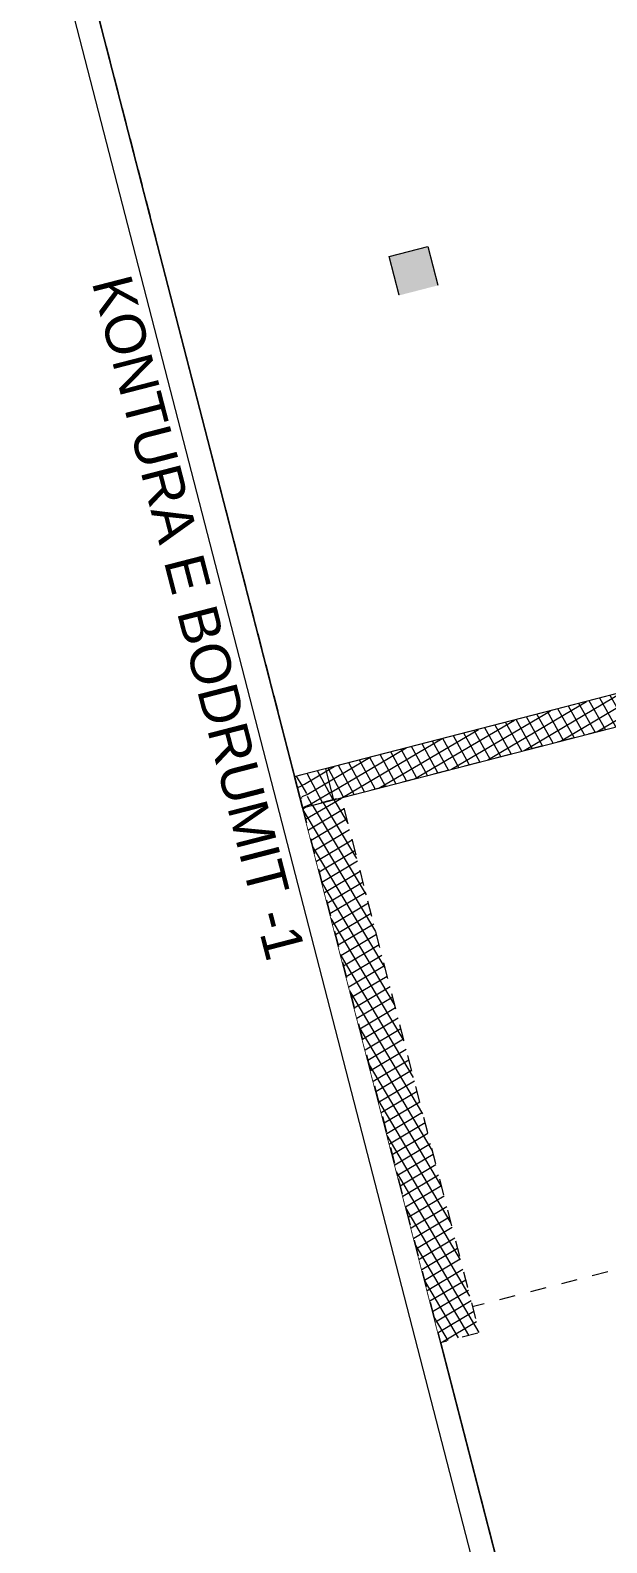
# Model space of a CAD drawing. Header units: metres. Extents: x 7515465 to 7515638, y 4752831 to 4752943.
# Drawn here: x 7515554.97 to 7515558.58, y 4752878.61 to 4752888.09 of the extents above; entities that cross this region are included whole.
import ezdxf

# ---------------------------------------------------------------- set-up
doc = ezdxf.new("R2010")
doc.units = ezdxf.units.M
doc.set_wipeout_variables(frame=1)
for name, pattern in [('DASHED', [0.75, 0.5, -0.25]), ('Dashed Long', [529.166650772095, 317.4999952316285, -211.6666555404665]), ('Dashed Small', [141.11111111108, 70.55555555554, -70.55555555554]), ('HIDDEN', [0.375, 0.25, -0.125]), ('Wipeout_Contour', [1000, 0, -1000])]:
    doc.linetypes.add(name, pattern=pattern)
for name, color, linetype, lineweight in [('New_0_Pen_No__1', 7, 'Continuous', 5), ('New_Structural - Bearing_Pen_No__1', 7, 'Continuous', 5), ('New_Structural - Bearing_Pen_No__27', 7, 'Continuous', 5), ('New_Structural - Bearing_Pen_No__42', 8, 'Continuous', 5)]:
    doc.layers.add(name, color=color, linetype=linetype, lineweight=lineweight)
for name, color, linetype, lineweight, true_color in [('New_0_Pen_No__25', 7, 'Continuous', 5, 0x40a5ff), ('New_0_Pen_No__5', 7, 'Continuous', 5, 0x40a5ff), ('New_Structural - Bearing_Pen_No__180', 7, 'Continuous', 5, 0xd6cda7), ('New_Structural - Bearing_Pen_No__62', 7, 'Continuous', 5, 0xaaaaaa)]:
    doc.layers.add(name, color=color, linetype=linetype, lineweight=lineweight, true_color=true_color)
doc.layers.add('New_Structural - Bearing', color=7, linetype='Continuous')
doc.styles.add('GENERATED_STYLE_3', font='arial.ttf')
pattern_1 = [(44.99999999999999, (-27108401.52130333, 59053074.94903519), (-45.96193909124158, 45.96193909124162), []), (135.0000000000002, (-27108401.52130333, 59053074.94903519), (45.96193909124145, 45.96193909124175), [])]

# ---------------------------------------------------------------- blocks, each defined once
blk = doc.blocks.new('Wall_11', base_point=(-192373.6575504281, 182190.9388760701))
at = {"color": 254, "linetype": 'Wipeout_Contour', "lineweight": 0, "ltscale": 1053906.958562877}
blk.add_wipeout([(-192373.6575504318, 182190.93887607747), (-190903.14050896093, 179530.1269774511), (-190728.0941057764, 179626.86764486128), (-192198.61114724725, 182287.67954348767)], dxfattribs=at).dxf.layer = 'New_Structural - Bearing'
at = {"layer": 'New_Structural - Bearing_Pen_No__1', "color": 7, "linetype": 'Continuous', "lineweight": 5, "flags": 128}
for points in [[(-190728.0941057764, 179626.8676448613), (-192198.6111472473, 182287.6795434877)], [(-192373.6575504318, 182190.9388760775), (-190903.1405089609, 179530.1269774511)], [(-190903.1405089609, 179530.1269774511), (-190728.0941057764, 179626.8676448613)]]:
    blk.add_lwpolyline(points, dxfattribs=at)
blk = doc.blocks.new('Slab_4', base_point=(-209152.8618583754, 189560.4187105522))
at = {"layer": 'New_Structural - Bearing_Pen_No__62', "color": 253, "linetype": 'HIDDEN', "lineweight": 5, "true_color": 0xaaaaaa, "flags": 128}
for points in [[(-209152.8618583754, 189560.4187105522), (-200540.5478198789, 173976.9558724985), (-187604.5706408024, 181126.1177128032), (-174769.3411397189, 188219.600667119), (-183381.6551443599, 203803.0634730533)], [(-190751.6841235049, 179669.5523592383), (-192198.6111472286, 182287.6795434877), (-189316.0774598792, 183880.7327435538), (-187869.1504361629, 181262.6055593044)]]:
    blk.add_lwpolyline(points, close=True, dxfattribs=at)
blk = doc.blocks.new('Wall_27', base_point=(-186124.2004959248, 182406.5542642549))
at = {"color": 254, "linetype": 'Wipeout_Contour', "lineweight": 0, "ltscale": 1046001.69174386}
blk.add_wipeout([(-185905.3924919441, 182527.48009851578), (-186846.37973239642, 184230.13975850496), (-187065.1877363771, 184109.21392424408), (-186124.20049592477, 182406.5542642549)], dxfattribs=at).dxf.layer = 'New_Structural - Bearing'
at = {"layer": 'New_Structural - Bearing_Pen_No__42', "linetype": 'Continuous', "lineweight": 5}
h = blk.add_hatch(dxfattribs=at)
h.set_pattern_fill('CONCRETE_BLOCK', color=8, style=0, pattern_type=2)
h.set_pattern_definition(pattern_1)
h.paths.add_polyline_path([(-185905.3924919441, 182527.4800985157), (-186846.3797323965, 184230.1397585049), (-187065.1877363771, 184109.213924244), (-186124.2004959248, 182406.5542642549)])
at = {"layer": 'New_Structural - Bearing_Pen_No__42', "color": 8, "linetype": 'Dashed Small', "lineweight": 5, "flags": 128}
for points in [[(-185905.3924919441, 182527.4800985157), (-186846.3797323965, 184230.1397585049)], [(-187065.1877363771, 184109.213924244), (-186124.2004959248, 182406.5542642549)], [(-186124.2004959248, 182406.5542642549), (-185905.3924919441, 182527.4800985157)]]:
    blk.add_lwpolyline(points, dxfattribs=at)
blk = doc.blocks.new('Wall_28', base_point=(-185928.4848941974, 182052.4186867848))
at = {"layer": 'New_Structural - Bearing', "linetype": 'Continuous', "lineweight": 0, "true_color": 0x000000}
h = blk.add_hatch(dxfattribs=at)
h.set_pattern_fill('CONCRETE_BLOCK', color=18, style=0, pattern_type=2)
h.set_pattern_definition(pattern_1)
h.paths.add_polyline_path([(-186967.3055653423, 184448.9477637708), (-187186.1135705933, 184328.0219257176), (-186846.3797323443, 184230.1397585198)])
h = blk.add_hatch(dxfattribs=at)
h.set_pattern_fill('CONCRETE_BLOCK', color=18, style=0, pattern_type=2)
h.set_pattern_definition(pattern_1)
h.paths.add_polyline_path([(-186846.3797323443, 184230.1397572532), (-187186.1135705933, 184328.0219295099), (-187065.1877375953, 184109.2139242589)])
h = blk.add_hatch(dxfattribs=at)
h.set_pattern_fill('CONCRETE_BLOCK', color=18, style=0, pattern_type=2)
h.set_pattern_definition(pattern_1)
h.paths.add_polyline_path([(-187065.187736325, 184109.2139242589), (-185928.4848941974, 182052.4186867848), (-185709.676890213, 182173.3445210531), (-186846.3797323443, 184230.1397585198)])
at = {"layer": 'New_Structural - Bearing_Pen_No__27', "color": 7, "linetype": 'Continuous', "lineweight": 5, "flags": 128}
for points in [[(-187186.1135705933, 184328.0219282433), (-186967.3055666126, 184448.9477625042)], [(-187186.1135705933, 184328.0219282433), (-185928.4848941974, 182052.4186867848)], [(-185709.676890213, 182173.3445210531), (-186846.3797323443, 184230.1397585198)], [(-185709.676890213, 182173.3445210531), (-185928.4848941974, 182052.4186867848)]]:
    blk.add_lwpolyline(points, dxfattribs=at)
blk = doc.blocks.new('Column_93', base_point=(-189179.1849455461, 180398.7149416357))
at = {"color": 254, "linetype": 'Wipeout_Contour', "lineweight": 0, "ltscale": 1045639.985668265}
blk.add_wipeout([(-190632.87341597298, 179452.5041665211), (-187604.57064085448, 181126.11771277335), (-187725.4964751228, 181344.9257167503), (-190753.7992502376, 179671.31217049804)], dxfattribs=at).dxf.layer = 'New_Structural - Bearing'
at = {"layer": 'New_Structural - Bearing_Pen_No__42', "linetype": 'Continuous', "lineweight": 5}
h = blk.add_hatch(dxfattribs=at)
h.set_pattern_fill('CONCRETE_BLOCK', color=8, style=0, pattern_type=2)
h.set_pattern_definition(pattern_1)
h.paths.add_polyline_path([(-190632.873415973, 179452.5041665211), (-187604.5706408545, 181126.1177127734), (-187725.4964751229, 181344.9257167503), (-190753.7992502376, 179671.3121704981)])
at = {"layer": 'New_Structural - Bearing_Pen_No__42', "color": 8, "linetype": 'Dashed Small', "lineweight": 5, "flags": 128}
blk.add_lwpolyline([(-190632.873415973, 179452.5041665211), (-187604.5706408545, 181126.1177127734), (-187725.4964751229, 181344.9257167503), (-190753.7992502376, 179671.3121704981)], close=True, dxfattribs=at)
blk = doc.blocks.new('Column_145', base_point=(-189179.1849454939, 180398.7149416655))
at = {"layer": 'New_Structural - Bearing_Pen_No__42', "linetype": 'Continuous', "lineweight": 5}
h = blk.add_hatch(dxfattribs=at)
h.set_pattern_fill('CONCRETE_BLOCK', color=8, style=0, pattern_type=2)
h.set_pattern_definition(pattern_1)
h.paths.add_polyline_path([(-190632.8734159209, 179452.5041665509), (-187604.5706408024, 181126.1177128032), (-187725.4964750707, 181344.9257167801), (-190753.7992501892, 179671.3121705279)])
at = {"layer": 'New_Structural - Bearing_Pen_No__42', "color": 8, "linetype": 'Dashed Small', "lineweight": 5, "flags": 128}
blk.add_lwpolyline([(-190632.8734159209, 179452.5041665509), (-187604.5706408024, 181126.1177128032), (-187725.4964750707, 181344.9257167801), (-190753.7992501892, 179671.3121705279)], close=True, dxfattribs=at)
blk = doc.blocks.new('Wall_31', base_point=(-192198.6111472286, 182287.6795434877))
at = {"layer": 'New_Structural - Bearing', "linetype": 'Continuous', "lineweight": 0, "true_color": 0x000000}
h = blk.add_hatch(dxfattribs=at)
h.set_pattern_fill('CONCRETE_BLOCK', color=18, style=0, pattern_type=2)
h.set_pattern_definition(pattern_1)
h.paths.add_polyline_path([(-192295.3518146463, 182462.7259466797), (-192470.3982178271, 182365.9852792695), (-192373.6575504169, 182190.938876085), (-192198.6111472324, 182287.6795434952)])
h = blk.add_hatch(dxfattribs=at)
h.set_pattern_fill('CONCRETE_BLOCK', color=18, style=0, pattern_type=2)
h.set_pattern_definition(pattern_1)
h.paths.add_polyline_path([(-192295.3518146463, 182462.7259466797), (-192470.3982178271, 182365.9852792695), (-192373.6575504169, 182190.938876085), (-192198.6111472324, 182287.6795434952)])
h = blk.add_hatch(dxfattribs=at)
h.set_pattern_fill('CONCRETE_BLOCK', color=18, style=0, pattern_type=2)
h.set_pattern_definition(pattern_1)
h.paths.add_polyline_path([(-192295.3518146463, 182462.7259466797), (-192470.3982178271, 182365.9852792695), (-192373.6575504169, 182190.938876085), (-192198.6111472324, 182287.6795434952)])
h = blk.add_hatch(dxfattribs=at)
h.set_pattern_fill('CONCRETE_BLOCK', color=18, style=0, pattern_type=2)
h.set_pattern_definition(pattern_1)
h.paths.add_polyline_path([(-190654.9434561022, 179494.5059560463), (-192198.6111472324, 182287.6795434952), (-192373.6575504169, 182190.938876085), (-190829.9898592867, 179397.7652886361)])
h = blk.add_hatch(dxfattribs=at)
h.set_pattern_fill('CONCRETE_BLOCK', color=18, style=0, pattern_type=2)
h.set_pattern_definition(pattern_1)
h.paths.add_polyline_path([(-190829.9898592904, 179397.7652886361), (-190630.7582892478, 179450.744356662), (-190654.9434571303, 179494.5059572086)])
h = blk.add_hatch(dxfattribs=at)
h.set_pattern_fill('CONCRETE_BLOCK', color=18, style=0, pattern_type=2)
h.set_pattern_definition(pattern_1)
h.paths.add_polyline_path([(-190829.9898592867, 179397.7652883753), (-190805.8046914041, 179354.0036878437), (-190630.7582892515, 179450.7443564087)])
at = {"layer": 'New_Structural - Bearing_Pen_No__1', "color": 7, "linetype": 'Continuous', "lineweight": 5}
blk.add_line((-192295.3518146463, 182462.7259466797), (-192470.3982178271, 182365.9852792695), dxfattribs=at)
blk.add_line((-192295.3518146463, 182462.7259466797), (-192470.3982178271, 182365.9852792695), dxfattribs=at)
blk.add_line((-192295.3518146463, 182462.7259466797), (-192470.3982178271, 182365.9852792695), dxfattribs=at)
at = {"layer": 'New_Structural - Bearing_Pen_No__27', "color": 7, "linetype": 'Continuous', "lineweight": 5}
for p, q in [((-192198.6111472324, 182287.6795434952), (-192295.3518146463, 182462.7259466797)), ((-192198.6111472324, 182287.6795434952), (-192295.3518146463, 182462.7259466797)), ((-192198.6111472324, 182287.6795434952), (-192295.3518146463, 182462.7259466797)), ((-192470.3982178271, 182365.9852792695), (-192373.6575504169, 182190.938876085)), ((-192470.3982178271, 182365.9852792695), (-192373.6575504169, 182190.938876085)), ((-192470.3982178271, 182365.9852792695), (-192373.6575504169, 182190.938876085))]:
    blk.add_line(p, q, dxfattribs=at)
at = {"layer": 'New_Structural - Bearing_Pen_No__27', "color": 7, "linetype": 'Continuous', "lineweight": 5, "flags": 128}
for points in [[(-190630.7582892515, 179450.7443552539), (-192198.6111472324, 182287.6795434952)], [(-192373.6575504169, 182190.938876085), (-190829.9898592904, 179397.7652886435)]]:
    blk.add_lwpolyline(points, dxfattribs=at)
blk = doc.blocks.new('Wall_32', base_point=(-190654.9434560873, 179494.5059560612))
at = {"layer": 'New_Structural - Bearing_Pen_No__27', "color": 7, "linetype": 'Continuous', "lineweight": 5, "flags": 128}
for points in [[(-190805.8046924323, 179354.0036878437), (-190630.7582892515, 179450.7443552539)], [(-190829.9898592867, 179397.7652886435), (-190805.8046924323, 179354.0036878437)]]:
    blk.add_lwpolyline(points, dxfattribs=at)

msp = doc.modelspace()

# ---------------------------------------------------------------- hatches: boundary and pattern name
at = {"layer": 'New_Structural - Bearing_Pen_No__180', "linetype": 'Continuous', "lineweight": 0, "true_color": 0xbfbfbf}
msp.add_hatch(color=9, dxfattribs=at).paths.add_polyline_path([(7515557.217635091, 4752886.670540956), (7515557.459711974, 4752886.732981191), (7515557.52215221, 4752886.490904309), (7515557.280075327, 4752886.428464073)])
at = {"layer": 'New_Structural - Bearing_Pen_No__180', "linetype": 'Continuous', "lineweight": 5}
msp.add_hatch(color=1, dxfattribs=at).paths.add_polyline_path([(7515557.220071228, 4752886.669103862), (7515557.46214811, 4752886.731544098), (7515557.524588346, 4752886.489467216), (7515557.282511464, 4752886.42702698)])

# ---------------------------------------------------------------- linework, layer by layer
at = {"layer": 'New_Structural - Bearing_Pen_No__180', "color": 253, "linetype": 'DASHED', "lineweight": 5, "true_color": 0xaaaaaa, "flags": 128}
msp.add_lwpolyline([(7515557.217635091, 4752886.670540956), (7515557.459711974, 4752886.732981191), (7515557.52215221, 4752886.490904309), (7515557.280075327, 4752886.428464073)], close=True, dxfattribs=at)

# ---------------------------------------------------------------- block references
at = {"layer": 'New_Structural - Bearing', "color": 7, "lineweight": 5, "xscale": 0.0009999874726117901, "yscale": 0.0009999874726117901, "zscale": 0.0009999874726117901, "rotation": 255.5358130294076}
msp.add_blockref('Wall_11', (7515559.761875187, 4752884.220243186), dxfattribs=at)

# ---------------------------------------------------------------- texts
at = {"layer": 'New_0_Pen_No__5', "color": 161, "linetype": 'Continuous', "lineweight": 5, "true_color": 0x40a5ff, "insert": (7515556.146439184, 4752884.440319894), "char_height": 0.2499968681529475, "attachment_point": 2, "rotation": 284.4633732172191, "style": 'GENERATED_STYLE_3'}
msp.add_mtext('\\A1;{\\pqc;\\fArial|b0|i0|c0|p0;\\W1.000000;KONTURA E BODRUMIT -\\fArial|b0|i0|c0|p0;\\W1.000000;1}', dxfattribs=at)

# ---------------------------------------------------------------- next in the draw order: linework, layer by layer
at = {"layer": 'New_0_Pen_No__1', "color": 7, "linetype": 'Continuous', "lineweight": 5}
msp.add_lwpolyline([(7515572.408622397, 4752893.509280775), (7515555.168170619, 4752889.06235522), (7515561.914274869, 4752862.908131683), (7515558.23989721, 4752861.960379031), (7515559.80073778, 4752855.909097934), (7515575.786991434, 4752860.032521196), (7515574.967785804, 4752863.208530104), (7515576.197520959, 4752863.52572253), (7515575.39223005, 4752866.647784937), (7515576.408940219, 4752866.910030643), (7515575.210000341, 4752871.558245432), (7515576.691489629, 4752871.940421265), (7515575.830805306, 4752875.27682953), (7515578.293458558, 4752875.912035372), (7515578.231019108, 4752876.15410921), (7515576.969095022, 4752875.828614116)], close=True, dxfattribs=at)
at = {"layer": 'New_0_Pen_No__25', "color": 161, "linetype": 'Dashed Long', "lineweight": 5, "true_color": 0x40a5ff}
msp.add_lwpolyline([(7515567.25416561, 4752867.229324898), (7515561.202319367, 4752865.668338556), (7515553.848200522, 4752894.179796584), (7515571.088652301, 4752898.626722138), (7515578.442771145, 4752870.115264112), (7515575.76064069, 4752869.423447296)], dxfattribs=at)
msp.add_lwpolyline([(7515499.580368273, 4752880.181030169), (7515553.703237431, 4752894.141242644), (7515561.756546333, 4752862.919083726), (7515558.178994549, 4752861.996305909), (7515558.894670419, 4752859.2216754), (7515552.552035846, 4752857.585684419), (7515552.801793674, 4752856.617388966), (7515550.477884717, 4752856.017970212), (7515550.228126891, 4752856.986265656), (7515537.833901724, 4752853.789354276), (7515538.083659552, 4752852.821058823), (7515535.759750594, 4752852.221640069), (7515535.509992768, 4752853.189935513), (7515520.74322838, 4752849.381061904), (7515520.992986208, 4752848.412766451), (7515518.66907725, 4752847.813347697), (7515518.419319424, 4752848.781643143), (7515508.349350855, 4752846.184240177)], close=True, dxfattribs=at)

# ---------------------------------------------------------------- next in the draw order: block references
at = {"layer": 'New_Structural - Bearing', "color": 253, "linetype": 'HIDDEN', "lineweight": 5, "true_color": 0xaaaaaa, "xscale": 0.0009999874726117901, "yscale": 0.0009999874726117901, "zscale": 0.0009999874726117901, "rotation": 255.5358130294076}
msp.add_blockref('Slab_4', (7515571.088652301, 4752898.626722138), dxfattribs=at)

# ---------------------------------------------------------------- next in the draw order: block references
at = {"layer": 'New_Structural - Bearing', "color": 8, "lineweight": 5, "xscale": 0.0009999874726117901, "yscale": 0.0009999874726117901, "zscale": 0.0009999874726117901, "rotation": 255.5358130294076}
for name, p in [('Column_93', (7515557.228590618, 4752881.57470827)), ('Wall_27', (7515558.409716414, 4752878.115090409))]:
    msp.add_blockref(name, p, dxfattribs=at)

# ---------------------------------------------------------------- next in the draw order: block references
at = {"layer": 'New_Structural - Bearing', "color": 7, "lineweight": 5, "xscale": 0.0009999874726117901, "yscale": 0.0009999874726117901, "zscale": 0.0009999874726117901, "rotation": 255.5358130294076}
for name, p in [('Wall_31', (7515559.811826751, 4752884.026584104)), ('Wall_32', (7515556.721655134, 4752883.229518965)), ('Wall_28', (7515558.017925616, 4752878.014033629))]:
    msp.add_blockref(name, p, dxfattribs=at)
at = {"layer": 'New_Structural - Bearing', "color": 8, "lineweight": 5, "xscale": 0.0009999874726117901, "yscale": 0.0009999874726117901, "zscale": 0.0009999874726117901, "rotation": 255.5358130294076}
msp.add_blockref('Column_145', (7515557.228590618, 4752881.57470827), dxfattribs=at)

doc.saveas('drawing.dxf')
